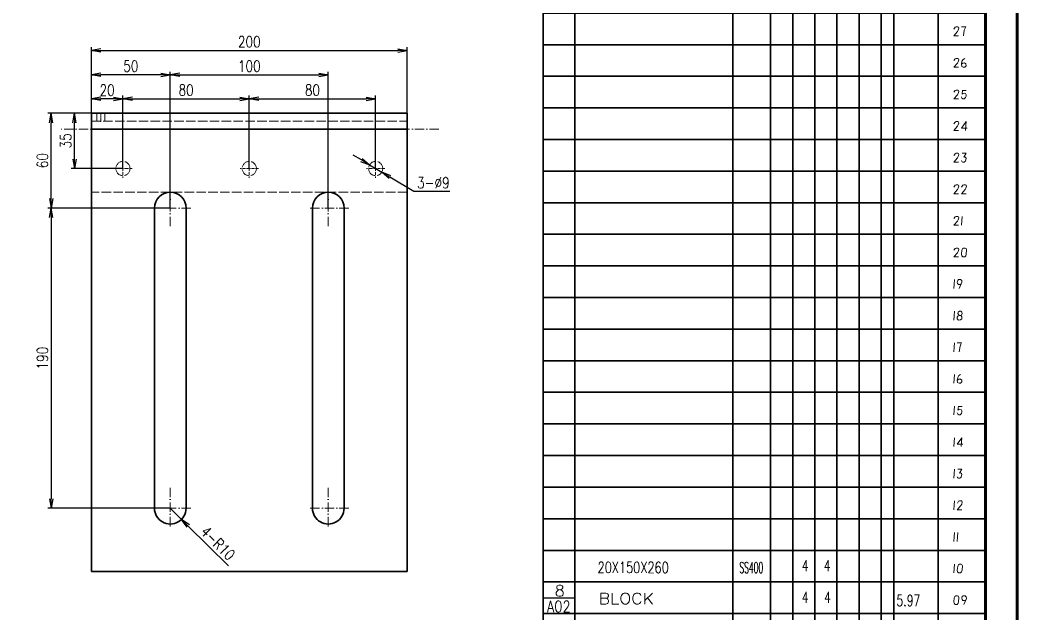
# Model space of a CAD drawing. Header units: millimetres. Extents: x 1333 to 104182, y -62926 to -5704.
# Drawn here: x 49089 to 49721, y -62407 to -62032 of the extents above; entities that cross this region are included whole.
import ezdxf
from ezdxf.enums import TextEntityAlignment as Align

# ---------------------------------------------------------------- set-up
doc = ezdxf.new("R2010")
doc.units = ezdxf.units.MM
doc.header["$LTSCALE"] = 0.5
doc.linetypes.add('DASHDOT', pattern=[18.5, 12, -3, 0.5, -3])
doc.linetypes.add('DASHED', pattern=[15, 12, -3])
for name, color, linetype in [('08', 1, 'Continuous'), ('11', 3, 'Continuous'), ('7标注层', 4, 'Continuous'), ('SHM_LABEL', 40, 'Continuous')]:
    doc.layers.add(name, color=color, linetype=linetype)
doc.styles.add('KAI', font='simplex.shx', dxfattribs={"width": 0.8, "bigfont": 'extfont.shx'})
doc.styles.get("Standard").update_dxf_attribs({"font": 'simplex.shx'})
doc.dimstyles.new('KAI-2', dxfattribs={"dimscale": 2, "dimtxt": 3.5, "dimasz": 3, "dimexe": 1, "dimexo": 0, "dimgap": 1, "dimtad": 1, "dimtoh": 1, "dimdsep": 46, "dimtxsty": 'KAI', "dimblk1": 'OPEN', "dimblk2": 'OPEN', "dimsah": 1, "dimcen": 0, "dimclrd": 7, "dimclre": 7, "dimclrt": 140, "dimazin": 2, "dimtfac": 0.7, "dimtix": 1, "dimtmove": 1, "dimatfit": 3, "dimldrblk": 'OPEN', "dimfxl": 0, "dimtvp": 1, "dimtolj": 2, "dimarcsym": 0})

# ---------------------------------------------------------------- blocks, each defined once
blk = doc.blocks.new('_Open')
at = {"color": 0, "linetype": 'ByBlock', "lineweight": -2}
for p, q in [((-1, 0.17), (0, 0)), ((-1, -0.17), (0, 0)), ((0, 0), (-1, 0))]:
    blk.add_line(p, q, dxfattribs=at)
blk = doc.blocks.new('*D30')
at = {"layer": '7标注层', "color": 7, "lineweight": -2, "transparency": 16777216}
for p, q in [((49134.68, -62090.94), (49134.68, -62049.23)), ((49140.68, -62051.23), (49328.68, -62051.23)), ((49334.68, -62090.94), (49334.68, -62049.23))]:
    blk.add_line(p, q, dxfattribs=at)
at = {"layer": 'Defpoints', "color": 0, "transparency": 16777216}
for p in [(49334.68, -62051.23), (49134.68, -62090.94), (49334.68, -62090.94)]:
    blk.add_point(p, dxfattribs=at)
at = {"layer": '7标注层', "color": 7, "lineweight": -2, "transparency": 16777216, "xscale": 6, "yscale": 6, "zscale": 6, "rotation": 180}
blk.add_blockref('_Open', (49134.68, -62051.23), dxfattribs=at)
at = {"layer": '7标注层', "color": 7, "lineweight": -2, "transparency": 16777216, "xscale": 6, "yscale": 6, "zscale": 6}
blk.add_blockref('_Open', (49334.68, -62051.23), dxfattribs=at)
at = {"layer": '7标注层', "color": 140, "transparency": 16777216, "insert": (49234.68, -62045.73), "char_height": 7, "attachment_point": 5, "style": 'KAI'}
blk.add_mtext('\\A2;200', dxfattribs=at)
blk = doc.blocks.new('*D31')
at = {"layer": '7标注层', "color": 7, "lineweight": -2, "transparency": 16777216}
for p, q in [((49134.68, -62090.94), (49134.68, -62079.86)), ((49148.68, -62081.86), (49140.68, -62081.86)), ((49154.68, -62125.94), (49154.68, -62079.86))]:
    blk.add_line(p, q, dxfattribs=at)
at = {"layer": 'Defpoints', "color": 0, "transparency": 16777216}
for p in [(49134.68, -62081.86), (49134.68, -62090.94), (49154.68, -62125.94)]:
    blk.add_point(p, dxfattribs=at)
at = {"layer": '7标注层', "color": 7, "lineweight": -2, "transparency": 16777216, "xscale": 6, "yscale": 6, "zscale": 6, "rotation": 180}
blk.add_blockref('_Open', (49134.68, -62081.86), dxfattribs=at)
at = {"layer": '7标注层', "color": 7, "lineweight": -2, "transparency": 16777216, "xscale": 6, "yscale": 6, "zscale": 6}
blk.add_blockref('_Open', (49154.68, -62081.86), dxfattribs=at)
at = {"layer": '7标注层', "color": 140, "transparency": 16777216, "insert": (49144.68, -62076.36), "char_height": 7, "attachment_point": 5, "style": 'KAI'}
blk.add_mtext('\\A2;20', dxfattribs=at)
blk = doc.blocks.new('*D32')
at = {"layer": '7标注层', "color": 7, "lineweight": -2, "transparency": 16777216}
for p, q in [((49134.68, -62090.94), (49121.99, -62090.94)), ((49123.99, -62119.94), (49123.99, -62096.94)), ((49154.68, -62125.94), (49121.99, -62125.94))]:
    blk.add_line(p, q, dxfattribs=at)
at = {"layer": 'Defpoints', "color": 0, "transparency": 16777216}
for p in [(49123.99, -62090.94), (49134.68, -62090.94), (49154.68, -62125.94)]:
    blk.add_point(p, dxfattribs=at)
at = {"layer": '7标注层', "color": 7, "lineweight": -2, "transparency": 16777216, "xscale": 6, "yscale": 6, "zscale": 6}
for p, rotation in [((49123.99, -62090.94), 90), ((49123.99, -62125.94), 270)]:
    blk.add_blockref('_Open', p, dxfattribs=dict(at, rotation=rotation))
at = {"layer": '7标注层', "color": 140, "transparency": 16777216, "insert": (49118.49, -62108.44), "char_height": 7, "attachment_point": 5, "rotation": 90, "style": 'KAI'}
blk.add_mtext('\\A2;35', dxfattribs=at)
blk = doc.blocks.new('*D33')
at = {"layer": '7标注层', "color": 7, "lineweight": -2, "transparency": 16777216}
for p, q in [((49154.68, -62125.94), (49154.68, -62079.81)), ((49160.68, -62081.81), (49228.68, -62081.81)), ((49234.68, -62125.94), (49234.68, -62079.81))]:
    blk.add_line(p, q, dxfattribs=at)
at = {"layer": 'Defpoints', "color": 0, "transparency": 16777216}
for p in [(49234.68, -62081.81), (49154.68, -62125.94), (49234.68, -62125.94)]:
    blk.add_point(p, dxfattribs=at)
at = {"layer": '7标注层', "color": 7, "lineweight": -2, "transparency": 16777216, "xscale": 6, "yscale": 6, "zscale": 6, "rotation": 180}
blk.add_blockref('_Open', (49154.68, -62081.81), dxfattribs=at)
at = {"layer": '7标注层', "color": 7, "lineweight": -2, "transparency": 16777216, "xscale": 6, "yscale": 6, "zscale": 6}
blk.add_blockref('_Open', (49234.68, -62081.81), dxfattribs=at)
at = {"layer": '7标注层', "color": 140, "transparency": 16777216, "insert": (49194.68, -62076.31), "char_height": 7, "attachment_point": 5, "style": 'KAI'}
blk.add_mtext('\\A2;80', dxfattribs=at)
blk = doc.blocks.new('*D34')
at = {"layer": '7标注层', "color": 7, "lineweight": -2, "transparency": 16777216}
for p, q in [((49234.68, -62125.94), (49234.68, -62079.81)), ((49240.68, -62081.81), (49308.68, -62081.81)), ((49314.68, -62125.94), (49314.68, -62079.81))]:
    blk.add_line(p, q, dxfattribs=at)
at = {"layer": 'Defpoints', "color": 0, "transparency": 16777216}
for p in [(49314.68, -62081.81), (49234.68, -62125.94), (49314.68, -62125.94)]:
    blk.add_point(p, dxfattribs=at)
at = {"layer": '7标注层', "color": 7, "lineweight": -2, "transparency": 16777216, "xscale": 6, "yscale": 6, "zscale": 6, "rotation": 180}
blk.add_blockref('_Open', (49234.68, -62081.81), dxfattribs=at)
at = {"layer": '7标注层', "color": 7, "lineweight": -2, "transparency": 16777216, "xscale": 6, "yscale": 6, "zscale": 6}
blk.add_blockref('_Open', (49314.68, -62081.81), dxfattribs=at)
at = {"layer": '7标注层', "color": 140, "transparency": 16777216, "insert": (49274.68, -62076.31), "char_height": 7, "attachment_point": 5, "style": 'KAI'}
blk.add_mtext('\\A2;80', dxfattribs=at)
blk = doc.blocks.new('*D35')
at = {"layer": '7标注层', "color": 7, "lineweight": -2, "transparency": 16777216}
for p, q in [((49134.68, -62090.94), (49134.68, -62064.67)), ((49184.68, -62150.94), (49184.68, -62064.67)), ((49178.68, -62066.67), (49140.68, -62066.67))]:
    blk.add_line(p, q, dxfattribs=at)
at = {"layer": 'Defpoints', "color": 0, "transparency": 16777216}
for p in [(49134.68, -62066.67), (49134.68, -62090.94), (49184.68, -62150.94)]:
    blk.add_point(p, dxfattribs=at)
at = {"layer": '7标注层', "color": 7, "lineweight": -2, "transparency": 16777216, "xscale": 6, "yscale": 6, "zscale": 6, "rotation": 180}
blk.add_blockref('_Open', (49134.68, -62066.67), dxfattribs=at)
at = {"layer": '7标注层', "color": 7, "lineweight": -2, "transparency": 16777216, "xscale": 6, "yscale": 6, "zscale": 6}
blk.add_blockref('_Open', (49184.68, -62066.67), dxfattribs=at)
at = {"layer": '7标注层', "color": 140, "transparency": 16777216, "insert": (49159.68, -62061.17), "char_height": 7, "attachment_point": 5, "style": 'KAI'}
blk.add_mtext('\\A2;50', dxfattribs=at)
blk = doc.blocks.new('*D36')
at = {"layer": '7标注层', "color": 7, "lineweight": -2, "transparency": 16777216}
for p, q in [((49134.68, -62090.94), (49107.23, -62090.94)), ((49109.23, -62144.94), (49109.23, -62096.94)), ((49184.68, -62150.94), (49107.23, -62150.94))]:
    blk.add_line(p, q, dxfattribs=at)
at = {"layer": 'Defpoints', "color": 0, "transparency": 16777216}
for p in [(49109.23, -62090.94), (49134.68, -62090.94), (49184.68, -62150.94)]:
    blk.add_point(p, dxfattribs=at)
at = {"layer": '7标注层', "color": 7, "lineweight": -2, "transparency": 16777216, "xscale": 6, "yscale": 6, "zscale": 6}
for p, rotation in [((49109.23, -62090.94), 90), ((49109.23, -62150.94), 270)]:
    blk.add_blockref('_Open', p, dxfattribs=dict(at, rotation=rotation))
at = {"layer": '7标注层', "color": 140, "transparency": 16777216, "insert": (49103.73, -62120.94), "char_height": 7, "attachment_point": 5, "rotation": 90, "style": 'KAI'}
blk.add_mtext('\\A2;60', dxfattribs=at)
blk = doc.blocks.new('*D37')
at = {"layer": '7标注层', "color": 7, "lineweight": -2, "transparency": 16777216}
for p, q in [((49184.68, -62150.94), (49184.68, -62064.67)), ((49284.68, -62150.94), (49284.68, -62064.67)), ((49190.68, -62066.67), (49278.68, -62066.67))]:
    blk.add_line(p, q, dxfattribs=at)
at = {"layer": 'Defpoints', "color": 0, "transparency": 16777216}
for p in [(49284.68, -62066.67), (49184.68, -62150.94), (49284.68, -62150.94)]:
    blk.add_point(p, dxfattribs=at)
at = {"layer": '7标注层', "color": 7, "lineweight": -2, "transparency": 16777216, "xscale": 6, "yscale": 6, "zscale": 6, "rotation": 180}
blk.add_blockref('_Open', (49184.68, -62066.67), dxfattribs=at)
at = {"layer": '7标注层', "color": 7, "lineweight": -2, "transparency": 16777216, "xscale": 6, "yscale": 6, "zscale": 6}
blk.add_blockref('_Open', (49284.68, -62066.67), dxfattribs=at)
at = {"layer": '7标注层', "color": 140, "transparency": 16777216, "insert": (49234.68, -62061.17), "char_height": 7, "attachment_point": 5, "style": 'KAI'}
blk.add_mtext('\\A2;100', dxfattribs=at)
blk = doc.blocks.new('*D38')
at = {"layer": '7标注层', "color": 7, "lineweight": -2, "transparency": 16777216}
for p, q in [((49184.68, -62150.94), (49107.23, -62150.94)), ((49109.23, -62156.94), (49109.23, -62334.94)), ((49184.68, -62340.94), (49107.23, -62340.94))]:
    blk.add_line(p, q, dxfattribs=at)
at = {"layer": 'Defpoints', "color": 0, "transparency": 16777216}
for p in [(49184.68, -62150.94), (49109.23, -62340.94), (49184.68, -62340.94)]:
    blk.add_point(p, dxfattribs=at)
at = {"layer": '7标注层', "color": 7, "lineweight": -2, "transparency": 16777216, "xscale": 6, "yscale": 6, "zscale": 6}
for p, rotation in [((49109.23, -62150.94), 90), ((49109.23, -62340.94), 270)]:
    blk.add_blockref('_Open', p, dxfattribs=dict(at, rotation=rotation))
at = {"layer": '7标注层', "color": 140, "transparency": 16777216, "insert": (49103.73, -62245.94), "char_height": 7, "attachment_point": 5, "rotation": 90, "style": 'KAI'}
blk.add_mtext('\\A2;190', dxfattribs=at)
blk = doc.blocks.new('*D43')
at = {"layer": '7标注层', "color": 7, "lineweight": -2, "transparency": 16777216}
for p, q in [((49305.68, -62120.53), (49300.54, -62117.44)), ((49310.82, -62123.62), (49318.53, -62128.26)), ((49338.8, -62140.44), (49323.68, -62131.35)), ((49361.6, -62140.44), (49338.8, -62140.44))]:
    blk.add_line(p, q, dxfattribs=at)
at = {"layer": 'Defpoints', "color": 0, "transparency": 16777216}
for p in [(49310.82, -62123.62), (49318.53, -62128.26)]:
    blk.add_point(p, dxfattribs=at)
at = {"layer": '7标注层', "color": 7, "lineweight": -2, "transparency": 16777216, "xscale": 6, "yscale": 6, "zscale": 6}
for p, rotation in [((49310.82, -62123.62), 328.9891964756439), ((49318.53, -62128.26), 148.9891964756439)]:
    blk.add_blockref('_Open', p, dxfattribs=dict(at, rotation=rotation))
at = {"layer": '7标注层', "color": 140, "transparency": 16777216, "insert": (49351.2, -62134.94), "char_height": 7, "attachment_point": 5, "style": 'KAI'}
blk.add_mtext('\\A2;3-%%c9', dxfattribs=at)
blk = doc.blocks.new('*D44')
at = {"layer": '7标注层', "color": 7, "lineweight": -2, "transparency": 16777216}
for p, q in [((49184.68, -62340.94), (49191.79, -62347.97)), ((49221.56, -62377.41), (49196.05, -62352.19))]:
    blk.add_line(p, q, dxfattribs=at)
at = {"layer": 'Defpoints', "color": 0, "transparency": 16777216}
for p in [(49184.68, -62340.94), (49191.79, -62347.97)]:
    blk.add_point(p, dxfattribs=at)
at = {"layer": '7标注层', "color": 7, "lineweight": -2, "transparency": 16777216, "xscale": 6, "yscale": 6, "zscale": 6, "rotation": 135.319210822302}
blk.add_blockref('_Open', (49191.79, -62347.97), dxfattribs=at)
at = {"layer": '7标注层', "color": 140, "transparency": 16777216, "insert": (49214.81, -62363), "char_height": 7, "attachment_point": 5, "rotation": 315.31921, "style": 'KAI'}
blk.add_mtext('\\A2;4-R10', dxfattribs=at)
blk = doc.blocks.new('D')
at = {"color": 7, "lineweight": 35, "ltscale": 0.25}
for p, q in [((54076.08, -14049.04), (54076.08, -14069.04)), ((54096.08, -14049.04), (54096.08, -14069.04)), ((54196.08, -14049.04), (54196.08, -14069.04)), ((54220.08, -14049.04), (54220.08, -14069.04)), ((54234.08, -14069.04), (54234.08, -14049.04)), ((54248.08, -14069.04), (54248.08, -14049.04)), ((54262.08, -14069.04), (54262.08, -14049.04)), ((54276.08, -14049.04), (54276.08, -14069.04)), ((54290.08, -14069.04), (54290.08, -14049.04)), ((54298.08, -14069.04), (54298.08, -14049.04)), ((54326.08, -14049.04), (54326.08, -14069.04))]:
    blk.add_line(p, q, dxfattribs=at)
at = {"color": 7, "lineweight": 35}
for p, q in [((54356.08, -14049.04), (54076.08, -14049.04)), ((54356.08, -14069.04), (54076.08, -14069.04))]:
    blk.add_line(p, q, dxfattribs=at)
blk = doc.blocks.new('arwear')
at = {"layer": '08', "color": 3, "xscale": 0.5, "yscale": 0.5, "zscale": 0.5}
for p in [(26347.04, -5282.51), (26347.04, -5292.51), (26347.04, -5302.51), (26347.04, -5312.51), (26347.04, -5322.51), (26347.04, -5332.51), (26347.04, -5342.51), (26347.04, -5352.51), (26347.04, -5362.51), (26347.04, -5372.51), (26347.04, -5382.51), (26347.04, -5392.51), (26347.04, -5402.51), (26347.04, -5412.51), (26347.04, -5422.51), (26347.04, -5432.51), (26347.04, -5442.51), (26347.04, -5452.51), (26347.04, -5462.51), (26347.04, -5472.51), (26347.04, -5482.51), (26347.04, -5492.51), (26347.04, -5502.51), (26347.04, -5512.51), (26347.04, -5522.51), (26347.04, -5532.51), (26347.04, -5542.51), (26347.04, -5552.51), (26347.04, -5562.51), (26347.04, -5572.51), (26347.04, -5582.51), (26347.04, -5592.51)]:
    blk.add_blockref('D', p, dxfattribs=at)

msp = doc.modelspace()

# ---------------------------------------------------------------- linework, layer by layer
at = {"color": 7, "lineweight": 70}
for p, q in [((49720.743, -61727.561), (49720.743, -62915.561)), ((49700.743, -61747.561), (49700.743, -62895.561))]:
    msp.add_line(p, q, dxfattribs=at)
at = {"color": 7, "lineweight": 35, "ltscale": 0.25}
for p, q in [((49700.743, -62047.561), (49700.743, -62027.561)), ((49700.743, -62067.561), (49700.743, -62047.561)), ((49700.743, -62087.561), (49700.743, -62067.561))]:
    msp.add_line(p, q, dxfattribs=at)
at = {"lineweight": 35, "ltscale": 0.25}
for p, q in [((49134.678, -62090.941), (49134.678, -62100.941)), ((49334.678, -62090.941), (49334.678, -62100.941))]:
    msp.add_line(p, q, dxfattribs=at)
at = {"lineweight": 35}
for p, q in [((49334.678, -62090.941), (49134.678, -62090.941)), ((49134.678, -62380.941), (49134.678, -62100.941)), ((49334.678, -62100.941), (49134.678, -62100.941)), ((49334.678, -62100.941), (49334.678, -62380.941)), ((49174.678, -62150.941), (49174.678, -62340.941)), ((49194.678, -62340.941), (49194.678, -62150.941)), ((49274.678, -62150.941), (49274.678, -62340.941)), ((49294.678, -62340.941), (49294.678, -62150.941)), ((49334.678, -62380.941), (49134.678, -62380.941))]:
    msp.add_line(p, q, dxfattribs=at)
at = {"color": 2, "linetype": 'DASHED', "lineweight": 5, "ltscale": 0.125}
for p, q in [((49138.178, -62095.941), (49138.178, -62090.941)), ((49138.178, -62095.941), (49138.178, -62090.941)), ((49143.178, -62095.941), (49143.178, -62090.941)), ((49143.178, -62095.941), (49143.178, -62090.941))]:
    msp.add_line(p, q, dxfattribs=at)
at = {"color": 1, "linetype": 'DASHDOT', "lineweight": 5, "ltscale": 0.15}
msp.add_line((49140.678, -62096.441), (49140.678, -62090.441), dxfattribs=at)
at = {"color": 2, "linetype": 'DASHED', "lineweight": 5}
for p, q in [((49134.678, -62095.941), (49334.678, -62095.941)), ((49334.678, -62100.941), (49134.678, -62100.941)), ((49334.678, -62100.941), (49134.678, -62100.941)), ((49134.678, -62100.941), (49334.678, -62100.941)), ((49334.678, -62140.941), (49134.678, -62140.941))]:
    msp.add_line(p, q, dxfattribs=at)
at = {"color": 1, "linetype": 'DASHDOT', "lineweight": 5}
for p, q in [((49354.678, -62100.941), (49114.677, -62100.941)), ((49184.678, -62137.941), (49184.678, -62163.941)), ((49284.678, -62137.941), (49284.678, -62163.941)), ((49197.678, -62150.941), (49171.678, -62150.941)), ((49297.678, -62150.941), (49271.678, -62150.941)), ((49184.678, -62327.941), (49184.678, -62353.941)), ((49284.678, -62327.941), (49284.678, -62353.941)), ((49197.678, -62340.941), (49171.678, -62340.941)), ((49297.678, -62340.941), (49271.678, -62340.941))]:
    msp.add_line(p, q, dxfattribs=at)
at = {"color": 1, "linetype": 'DASHDOT', "lineweight": 5, "ltscale": 0.292502}
for p, q in [((49154.678, -62120.091), (49154.678, -62131.791)), ((49234.678, -62120.091), (49234.678, -62131.791)), ((49314.678, -62120.091), (49314.678, -62131.791))]:
    msp.add_line(p, q, dxfattribs=at)
at = {"color": 1, "linetype": 'DASHDOT', "lineweight": 5, "ltscale": 0.292505}
for p, q in [((49160.528, -62125.941), (49148.828, -62125.941)), ((49240.528, -62125.941), (49228.828, -62125.941)), ((49320.528, -62125.941), (49308.828, -62125.941))]:
    msp.add_line(p, q, dxfattribs=at)
at = {"color": 3}
msp.add_lwpolyline([(48038.743, -61727.561), (49720.743, -61727.561), (49720.743, -62915.561), (48038.743, -62915.561)], close=True, dxfattribs=at)
at = {"color": 7, "lineweight": 13}
for points in [[(49683.683, -62041.861), (49680.743, -62041.861), (49682.983, -62039.201), (49683.543, -62038.361), (49683.823, -62037.171), (49683.683, -62036.471), (49683.333, -62036.261), (49682.143, -62036.261), (49681.513, -62036.541), (49680.813, -62037.661)], [(49686.763, -62041.861), (49687.323, -62038.431), (49687.813, -62037.171), (49688.303, -62036.261), (49685.573, -62036.261)], [(49683.683, -62061.861), (49680.743, -62061.861), (49682.983, -62059.201), (49683.543, -62058.361), (49683.823, -62057.171), (49683.683, -62056.471), (49683.333, -62056.261), (49682.143, -62056.261), (49681.513, -62056.541), (49680.813, -62057.661)], [(49687.673, -62056.261), (49686.623, -62056.891), (49685.853, -62058.081), (49685.573, -62059.901), (49685.783, -62061.371), (49686.693, -62061.861), (49687.673, -62061.861), (49688.513, -62061.021), (49688.373, -62059.761), (49687.533, -62059.131), (49686.413, -62059.201), (49685.643, -62059.971)], [(49683.683, -62081.861), (49680.743, -62081.861), (49682.983, -62079.201), (49683.543, -62078.361), (49683.823, -62077.171), (49683.683, -62076.471), (49683.333, -62076.261), (49682.143, -62076.261), (49681.513, -62076.541), (49680.813, -62077.661)], [(49685.573, -62080.601), (49685.853, -62081.371), (49686.483, -62081.861), (49687.323, -62081.861), (49688.163, -62081.021), (49688.443, -62080.181), (49688.443, -62079.271), (49688.023, -62078.501), (49687.253, -62078.221), (49686.483, -62078.361), (49685.993, -62078.781), (49686.273, -62076.261)], [(49686.273, -62076.541), (49688.583, -62076.541)], [(49683.683, -62101.861), (49680.743, -62101.861), (49682.983, -62099.201), (49683.543, -62098.361), (49683.823, -62097.171), (49683.683, -62096.471), (49683.333, -62096.261), (49682.143, -62096.261), (49681.513, -62096.541), (49680.813, -62097.661)], [(49688.023, -62101.861), (49688.303, -62098.711), (49688.513, -62096.261), (49685.573, -62100.321), (49689.073, -62100.321)], [(49683.683, -62121.861), (49680.743, -62121.861), (49682.983, -62119.201), (49683.543, -62118.361), (49683.823, -62117.171), (49683.683, -62116.471), (49683.333, -62116.261), (49682.143, -62116.261), (49681.513, -62116.541), (49680.813, -62117.661)], [(49685.573, -62120.951), (49685.713, -62121.371), (49685.923, -62121.721), (49686.343, -62121.861), (49687.183, -62121.861), (49687.533, -62121.651), (49688.023, -62121.231), (49688.443, -62119.341), (49688.163, -62118.851), (49687.603, -62118.571), (49687.043, -62118.711), (49688.443, -62116.261), (49685.923, -62116.261)], [(49683.683, -62141.861), (49680.743, -62141.861), (49682.983, -62139.201), (49683.543, -62138.361), (49683.823, -62137.171), (49683.683, -62136.471), (49683.333, -62136.261), (49682.143, -62136.261), (49681.513, -62136.541), (49680.813, -62137.661)], [(49688.513, -62141.861), (49685.573, -62141.861), (49687.813, -62139.201), (49688.373, -62138.361), (49688.653, -62137.171), (49688.513, -62136.471), (49688.163, -62136.261), (49686.973, -62136.261), (49686.343, -62136.541), (49685.643, -62137.661)], [(49683.683, -62161.861), (49680.743, -62161.861), (49682.983, -62159.201), (49683.543, -62158.361), (49683.823, -62157.171), (49683.683, -62156.471), (49683.333, -62156.261), (49682.143, -62156.261), (49681.513, -62156.541), (49680.813, -62157.661)], [(49685.993, -62156.261), (49685.783, -62159.061), (49685.573, -62161.861)], [(49683.683, -62181.861), (49680.743, -62181.861), (49682.983, -62179.201), (49683.543, -62178.361), (49683.823, -62177.171), (49683.683, -62176.471), (49683.333, -62176.261), (49682.143, -62176.261), (49681.513, -62176.541), (49680.813, -62177.661)], [(49681.163, -62196.261), (49680.953, -62199.061), (49680.743, -62201.861)], [(49685.433, -62198.991), (49684.663, -62199.271), (49683.683, -62199.271), (49683.123, -62198.711), (49682.913, -62197.801), (49683.193, -62196.751), (49683.753, -62196.261), (49685.013, -62196.261), (49685.713, -62196.891), (49685.853, -62197.941), (49684.173, -62201.861)], [(49681.163, -62216.261), (49680.953, -62219.061), (49680.743, -62221.861)], [(49685.083, -62218.851), (49685.503, -62218.641), (49685.993, -62217.731), (49685.783, -62216.751), (49685.223, -62216.261), (49684.383, -62216.261), (49683.543, -62216.751), (49683.333, -62217.591), (49683.613, -62218.361), (49684.033, -62218.851)], [(49681.163, -62236.261), (49680.953, -62239.061), (49680.743, -62241.861)], [(49684.103, -62241.861), (49684.663, -62238.431), (49685.153, -62237.171), (49685.643, -62236.261), (49682.913, -62236.261)], [(49681.163, -62256.261), (49680.953, -62259.061), (49680.743, -62261.861)], [(49685.013, -62256.261), (49683.963, -62256.891), (49683.193, -62258.081), (49682.913, -62259.901), (49683.123, -62261.371), (49684.033, -62261.861), (49685.013, -62261.861), (49685.853, -62261.021), (49685.713, -62259.761), (49684.873, -62259.131), (49683.753, -62259.201), (49682.983, -62259.971)], [(49681.163, -62276.261), (49680.953, -62279.061), (49680.743, -62281.861)], [(49682.913, -62280.601), (49683.193, -62281.371), (49683.823, -62281.861), (49684.663, -62281.861), (49685.503, -62281.021), (49685.783, -62280.181), (49685.783, -62279.271), (49685.363, -62278.501), (49684.593, -62278.221), (49683.823, -62278.361), (49683.333, -62278.781), (49683.613, -62276.261)], [(49683.613, -62276.541), (49685.923, -62276.541)], [(49681.163, -62296.261), (49680.953, -62299.061), (49680.743, -62301.861)], [(49685.363, -62301.861), (49685.643, -62298.711), (49685.853, -62296.261), (49682.913, -62300.321), (49686.413, -62300.321)], [(49681.163, -62316.261), (49680.953, -62319.061), (49680.743, -62321.861)], [(49682.913, -62320.951), (49683.053, -62321.371), (49683.263, -62321.721), (49683.683, -62321.861), (49684.523, -62321.861), (49684.873, -62321.651), (49685.363, -62321.231), (49685.783, -62319.341), (49685.503, -62318.851), (49684.943, -62318.571), (49684.383, -62318.711), (49685.783, -62316.261), (49683.263, -62316.261)], [(49681.163, -62336.261), (49680.953, -62339.061), (49680.743, -62341.861)], [(49685.853, -62341.861), (49682.913, -62341.861), (49685.153, -62339.201), (49685.713, -62338.361), (49685.993, -62337.171), (49685.853, -62336.471), (49685.503, -62336.261), (49684.313, -62336.261), (49683.683, -62336.541), (49682.983, -62337.661)], [(49681.163, -62356.261), (49680.953, -62359.061), (49680.743, -62361.861)], [(49683.333, -62356.261), (49683.123, -62359.061), (49682.913, -62361.861)], [(49681.163, -62376.261), (49680.953, -62379.061), (49680.743, -62381.861)], [(49688.233, -62398.991), (49687.463, -62399.271), (49686.483, -62399.271), (49685.923, -62398.711), (49685.713, -62397.801), (49685.993, -62396.751), (49686.553, -62396.261), (49687.813, -62396.261), (49688.513, -62396.891), (49688.653, -62397.941), (49686.973, -62401.861)]]:
    msp.add_lwpolyline(points, dxfattribs=at)
for points in [[(49687.603, -62181.861), (49688.233, -62181.091), (49688.583, -62180.111), (49688.793, -62177.311), (49688.513, -62176.611), (49687.953, -62176.261), (49686.903, -62176.261), (49686.273, -62176.751), (49685.853, -62177.661), (49685.573, -62180.041), (49685.783, -62181.091), (49686.413, -62181.861)], [(49683.753, -62221.861), (49685.013, -62221.791), (49685.783, -62221.021), (49685.783, -62219.761), (49685.083, -62218.851), (49684.033, -62218.851), (49683.333, -62219.271), (49682.913, -62219.971), (49682.913, -62221.021)], [(49684.943, -62381.861), (49685.573, -62381.091), (49685.923, -62380.111), (49686.133, -62377.311), (49685.853, -62376.611), (49685.293, -62376.261), (49684.243, -62376.261), (49683.613, -62376.751), (49683.193, -62377.661), (49682.913, -62380.041), (49683.123, -62381.091), (49683.753, -62381.861)], [(49682.773, -62401.861), (49683.403, -62401.091), (49683.753, -62400.111), (49683.963, -62397.311), (49683.683, -62396.611), (49683.123, -62396.261), (49682.073, -62396.261), (49681.443, -62396.751), (49681.023, -62397.661), (49680.743, -62400.041), (49680.953, -62401.091), (49681.583, -62401.861)]]:
    msp.add_lwpolyline(points, close=True, dxfattribs=at)
at = {"color": 2, "linetype": 'DASHED', "lineweight": 5}
for centre in [(49154.678, -62125.941), (49234.678, -62125.941), (49314.678, -62125.941)]:
    msp.add_circle(centre, 4.5, dxfattribs=at)
at = {"lineweight": 35}
for centre, start, end in [((49184.678, -62150.941), 0, 179.999995), ((49284.678, -62150.941), 0, 179.999995), ((49184.678, -62340.941), 179.999995, 0), ((49284.678, -62340.941), 179.999995, 0)]:
    msp.add_arc(centre, 10, start, end, dxfattribs=at)
at = {"layer": '11'}
msp.add_lwpolyline([(48038.743, -61727.561), (49720.743, -61727.561), (49720.743, -62915.561), (48038.743, -62915.561)], close=True, dxfattribs=at)
at = {"layer": 'SHM_LABEL', "color": 7}
msp.add_line((49420.633, -62397.561), (49440.633, -62397.561), dxfattribs=at)

# ---------------------------------------------------------------- block references
at = {"layer": '08', "color": 3, "xscale": 2, "yscale": 2, "zscale": 2}
msp.add_blockref('arwear', (-57349.417, -37313.505), dxfattribs=at)

# ---------------------------------------------------------------- texts
at = {"layer": 'SHM_LABEL', "width": 0.711902}
msp.add_text('20X150X260', height=7, rotation=359.889631, dxfattribs=at).set_placement((49455.164, -62381.83), (49500.251, -62381.917), align=Align.FIT)
at = {"layer": 'SHM_LABEL'}
for s, width, p, p2 in [('SS400', 0.478723, (49544.989, -62381.971), (49559.989, -62381.971)), ('8', 1.348488, (49428.06, -62396.591), (49434.352, -62396.591)), ('A02', 0.803571, (49423.115, -62406.591), (49438.115, -62406.591)), ('BLOCK', 1.105263, (49455.896, -62401.561), (49490.896, -62401.561)), ('5.97', 0.703125, (49644.44, -62402.818), (49659.44, -62402.818))]:
    msp.add_text(s, height=7, dxfattribs=dict(at, width=width)).set_placement(p, p2, align=Align.FIT)
at = {"layer": 'SHM_LABEL', "width": 0.7}
for p in [(49586.543, -62377.323), (49600.543, -62377.323), (49586.653, -62397.213), (49600.653, -62397.213)]:
    msp.add_text('4', height=7, dxfattribs=at).set_placement(p, align=Align.MIDDLE_CENTER)

# ---------------------------------------------------------------- dimensions: what is measured, and where the dimension line sits
at = {"layer": '7标注层', "color": 3}
for base, p1, p2, picture, middle in [((49334.678, -62051.23), (49134.678, -62090.941), (49334.678, -62090.941), '*D30', (49234.678, -62045.73)), ((49134.678, -62066.665), (49184.678, -62150.941), (49134.678, -62090.941), '*D35', (49159.678, -62061.165)), ((49284.678, -62066.665), (49184.678, -62150.941), (49284.678, -62150.941), '*D37', (49234.678, -62061.165)), ((49134.678, -62081.864), (49154.678, -62125.941), (49134.678, -62090.941), '*D31', (49144.678, -62076.364)), ((49234.678, -62081.81), (49154.678, -62125.941), (49234.678, -62125.941), '*D33', (49194.678, -62076.31)), ((49314.678, -62081.81), (49234.678, -62125.941), (49314.678, -62125.941), '*D34', (49274.678, -62076.31))]:
    dim = msp.add_linear_dim(base=base, p1=p1, p2=p2, dimstyle='KAI-2', dxfattribs=at)
    dim.commit()
    dim.dimension.update_dxf_attribs({"geometry": picture, "text_midpoint": middle})
for base, p1, p2, picture, middle in [((49109.229, -62090.941), (49184.678, -62150.941), (49134.678, -62090.941), '*D36', (49103.729, -62120.941)), ((49123.994, -62090.941), (49154.678, -62125.941), (49134.678, -62090.941), '*D32', (49118.494, -62108.441)), ((49109.229, -62340.941), (49184.678, -62150.941), (49184.678, -62340.941), '*D38', (49103.729, -62245.941))]:
    dim = msp.add_linear_dim(base=base, p1=p1, p2=p2, angle=90, dimstyle='KAI-2', dxfattribs=at)
    dim.commit()
    dim.dimension.update_dxf_attribs({"geometry": picture, "text_midpoint": middle})
dim = msp.add_diameter_dim_2p(p1=(49310.821, -62123.622), p2=(49318.534, -62128.259), dimstyle='KAI-2', override={"dimpost": '3-%%c<>'}, dxfattribs=at)
dim.commit()
dim.dimension.update_dxf_attribs({"geometry": '*D43', "text_midpoint": (49338.805, -62140.444), "dimtype": 163})
dim = msp.add_radius_dim(center=(49184.678, -62340.941), mpoint=(49191.788, -62347.972), dimstyle='KAI-2', override={"dimpost": '4-R<>'}, dxfattribs=at)
dim.commit()
dim.dimension.update_dxf_attribs({"geometry": '*D44', "text_midpoint": (49214.806, -62363)})

doc.saveas('drawing.dxf')
